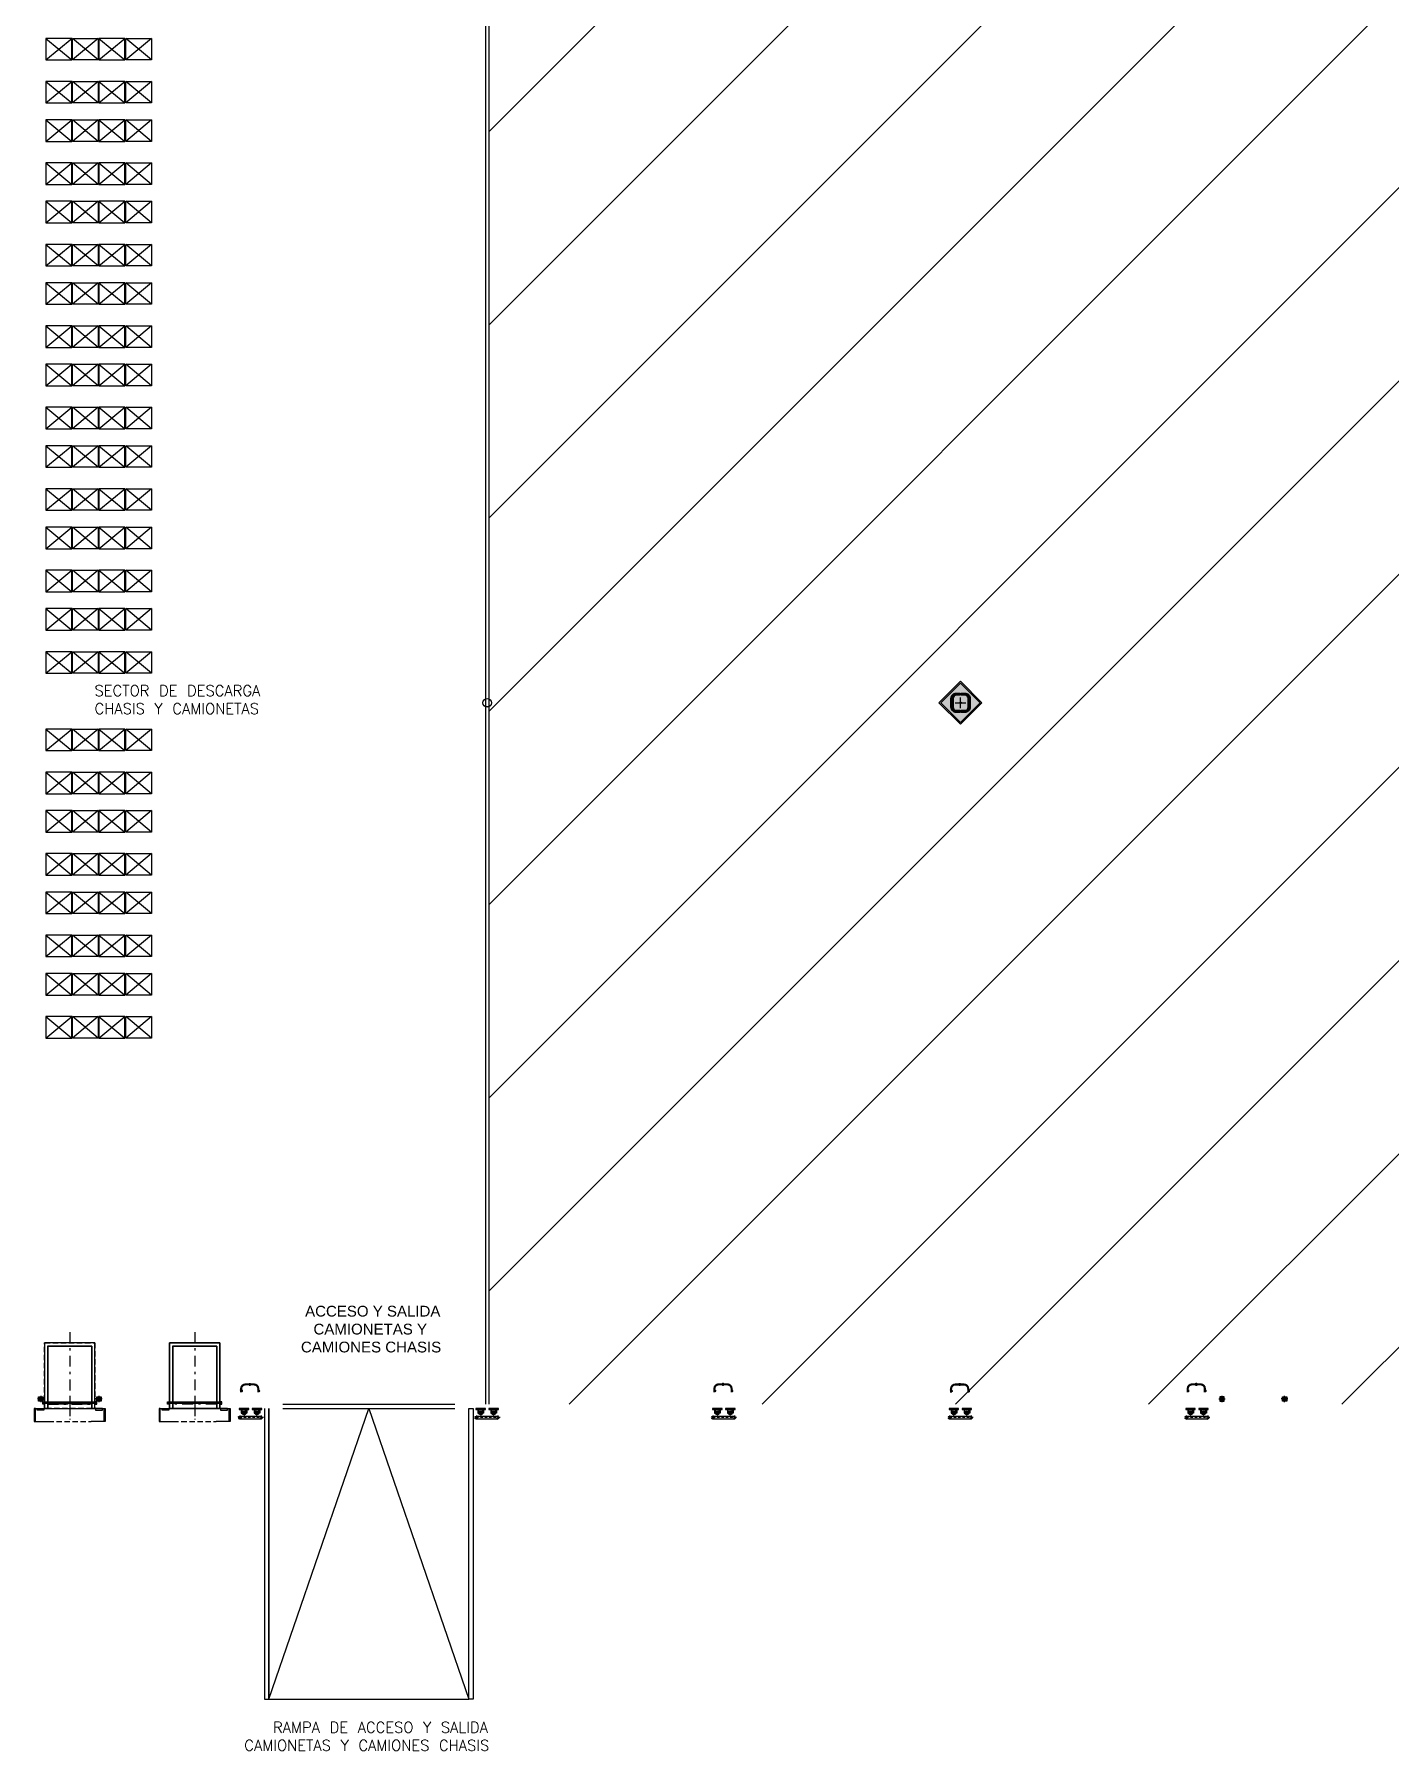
# Model space of a CAD drawing. Header units: millimetres. Extents: x 64 to 660, y 33 to 427.
# Drawn here: x 502.5 to 565.5, y 266.1 to 345.9 of the extents above; entities that cross this region are included whole.
import ezdxf

# ---------------------------------------------------------------- set-up
doc = ezdxf.new("R2010")
doc.units = ezdxf.units.MM
for name, pattern in [('CENTER2', [1.125, 0.75, -0.125, 0.125, -0.125]), ('CONTIN', [0]), ('DASHDOT', [1, 0.5, -0.25, 0, -0.25]), ('HIDDEN', [0.375, 0.25, -0.125]), ('PL-EE01-PR-BaseN1-2-r7$0$DASHDOT', [1, 0.5, -0.25, 0, -0.25])]:
    doc.linetypes.add(name, pattern=pattern)
for name, color, linetype in [('-GNBA-IS-PLUV', 40, 'Continuous'), ('A-CARP', 7, 'Continuous'), ('A-CARP-DEFENSAS', 37, 'Continuous'), ('A-EJES', 1, 'CENTER2'), ('A-ESTR-MET', 7, 'Continuous'), ('A-PISO-HT', 251, 'Continuous'), ('A-VARIOS', 7, 'CONTIN'), ('Equipamientos OCASA', 10, 'Continuous')]:
    doc.layers.add(name, color=color, linetype=linetype)
doc.layers.add('_Líneas medias_', color=250, linetype='Continuous', lineweight=30)
doc.layers.add('H-1', color=7, linetype='Continuous', lineweight=18, true_color=0xffffff)
doc.layers.get('-GNBA-IS-PLUV').off()
doc.styles.get("Standard").update_dxf_attribs({"font": 'txt.shx'})

# ---------------------------------------------------------------- blocks, each defined once
blk = doc.blocks.new('DOCK-T1-204x290-01-PL')
at = {"color": 253, "linetype": 'DASHDOT'}
for p, q in [((0, -1.02), (0, 1.02)), ((-3.35, 0), (0.5, 0))]:
    blk.add_line(p, q, dxfattribs=at)
at = {"color": 37, "linetype": 'ByBlock'}
blk.add_line((0.2, -1.02), (0.2, 1.02), dxfattribs=at)
at = {"color": 0, "linetype": 'ByBlock'}
blk.add_lwpolyline([(0.2, 1.17), (-2.85, 1.17), (-2.85, -1.17), (0.2, -1.17), (0.2, -1.02), (-2.7, -1.02), (-2.7, 1.02), (0.2, 1.02)], close=True, dxfattribs=at)
blk = doc.blocks.new('DEFENSA-03-PUNTUAL-PL')
blk.add_hatch(color=253).paths.add_polyline_path([(0.1, 0.1), (0.1, -0.1), (-0.1, -0.1), (-0.1, 0.1)])
at = {"true_color": 0xf3e03b}
h = blk.add_hatch(color=53, dxfattribs=at)
h.dxf.hatch_style = 1
edge = h.paths.add_edge_path()
edge.add_arc((0, 0), 0.05, 0, 360)
at = {"linetype": 'HIDDEN', "ltscale": 0.2}
for p, q in [((-0.15, 0), (0.15, 0)), ((0, -0.15), (0, 0.15))]:
    blk.add_line(p, q, dxfattribs=at)
blk.add_lwpolyline([(0.1, 0.1), (0.1, -0.1), (-0.1, -0.1), (-0.1, 0.1)], close=True)
for centre, radius in [((-0.075, 0.075), 0.0104), ((0, 0), 0.05), ((0.075, 0.075), 0.0104), ((-0.075, -0.075), 0.0104), ((0.075, -0.075), 0.0104)]:
    blk.add_circle(centre, radius)
blk = doc.blocks.new('P-260-CON-ABRIGO-02-PL')
for p, q in [((0, 1.6), (0, -1.6)), ((0.6, 1.6), (0.6, 1)), ((-0.296828, -1.2), (-0.296828, 1.20002)), ((-0.251828, 1.20002), (-0.251828, -1.2)), ((0.6, -1.6), (0.6, -1))]:
    blk.add_line(p, q)
at = {"linetype": 'HIDDEN'}
blk.add_line((0.6, 1), (0.6, -1), dxfattribs=at)
at = {"linetype": 'DASHDOT', "ltscale": 0.5}
blk.add_line((-0.5, 0), (0.5, 0), dxfattribs=at)
for points in [[(0, 1.65), (0.6, 1.65), (0.6, 1.6), (0, 1.6)], [(-0.2, 1.26), (-0.31, 1.26), (-0.31, 1.2), (-0.296828, 1.2), (-0.296828, 1.222302), (-0.251828, 1.222302), (-0.251828, 1.2), (-0.2, 1.2)], [(0, 1.52), (0, 1.2), (0.08, 1.2), (0.08, 1.52)], [(-0.2, -1.26), (-0.31, -1.26), (-0.31, -1.2), (-0.296828, -1.2), (-0.296828, -1.222302), (-0.251828, -1.222302), (-0.251828, -1.2), (-0.2, -1.2)], [(0, -1.52), (0, -1.2), (0.08, -1.2), (0.08, -1.52)], [(0, -1.65), (0.6, -1.65), (0.6, -1.6), (0, -1.6)]]:
    blk.add_lwpolyline(points, close=True)
for points in [[(-0.296828, -1.03), (-2.9, -1.03), (-2.9, 1.03), (-0.296828, 1.03)], [(-0.296828, -1.02), (-2.89, -1.02), (-2.89, 1.02), (-0.296828, 1.02)], [(-0.251828, 1.03), (0, 1.03), (0, -1.03), (-0.251828, -1.03)], [(-0.251828, 1.02), (-0.01, 1.02), (-0.01, -1.02), (-0.251828, -1.02)]]:
    blk.add_lwpolyline(points)
blk = doc.blocks.new('*U95')
at = {"true_color": 0xf3e03b}
h = blk.add_hatch(color=53, dxfattribs=at)
h.dxf.hatch_style = 1
edge = h.paths.add_edge_path()
edge.add_line((1, 0.05), (0, 0.05))
edge.add_arc((0, 0), 0.05, 90, 270)
edge.add_line((0, -0.05), (1, -0.05))
edge.add_arc((1, 0), 0.05, 270, 450)
at = {"color": 253, "linetype": 'DASHDOT', "ltscale": 0.2}
for p, q in [((1.1, 0), (-0.1, 0)), ((0, 0.1), (0, -0.1)), ((1, 0.1), (1, -0.1))]:
    blk.add_line(p, q, dxfattribs=at)
blk.add_lwpolyline([(1, 0.05), (0, 0.05, 1), (0, -0.05), (1, -0.05, 1), (1, 0.05)], format="xyb")
at = {"color": 251, "linetype": 'HIDDEN', "ltscale": 0.1}
for centre in [(0, 0), (1, 0)]:
    blk.add_circle(centre, 0.05, dxfattribs=at)
blk = doc.blocks.new('*U45')
at = {"true_color": 0xf3e03b}
h = blk.add_hatch(color=53, dxfattribs=at)
h.dxf.hatch_style = 1
edge = h.paths.add_edge_path()
edge.add_line((0.35, 0.025), (0.35, 0.2))
edge.add_arc((0.2, 0.2), 0.15, 360, 450)
edge.add_line((0.2, 0.35), (-0.2, 0.35))
edge.add_arc((-0.2, 0.2), 0.15, 90, 180)
edge.add_line((-0.35, 0.2), (-0.35, 0.025))
edge.add_line((-0.35, 0.025), (-0.45, 0.025))
edge.add_line((-0.45, 0.025), (-0.45, 0.2))
edge.add_arc((-0.2, 0.2), 0.25, 90, 180, ccw=False)
edge.add_line((-0.2, 0.45), (0.2, 0.45))
edge.add_arc((0.2, 0.2), 0.25, 0, 90, ccw=False)
edge.add_line((0.45, 0.2), (0.45, 0.025))
edge.add_line((0.45, 0.025), (0.35, 0.025))
at = {"color": 253, "linetype": 'DASHDOT', "ltscale": 0.2}
for p, q in [((-0.05, 0), (0.05, 0)), ((0, -0.05), (0, 0.05))]:
    blk.add_line(p, q, dxfattribs=at)
blk.add_lwpolyline([(0.35, 0.025), (0.35, 0.2, 0.414214), (0.2, 0.35), (-0.2, 0.35, 0.414214), (-0.35, 0.2), (-0.35, 0.025), (-0.45, 0.025), (-0.45, 0.2, -0.414214), (-0.2, 0.45), (0.2, 0.45, -0.414214), (0.45, 0.2), (0.45, 0.025)], format="xyb", close=True)
blk.add_lwpolyline([(0.4, 0), (0.4, 0.2, 0.414214), (0.2, 0.4), (-0.2, 0.4, 0.414214), (-0.4, 0.2), (-0.4, 0)], format="xyb", dxfattribs=at)
at = {"color": 251, "linetype": 'HIDDEN', "ltscale": 0.1}
for centre in [(-0.4, 0.1), (0, 0.4), (0.4, 0.1)]:
    blk.add_circle(centre, 0.05, dxfattribs=at)
blk = doc.blocks.new('*U13')
at = {"true_color": 0xf3e03b}
h = blk.add_hatch(color=53, dxfattribs=at)
h.dxf.hatch_style = 1
edge = h.paths.add_edge_path()
edge.add_line((-0.35, -0.025), (-0.35, -0.2))
edge.add_arc((-0.2, -0.2), 0.15, 180, 270)
edge.add_line((-0.2, -0.35), (0.2, -0.35))
edge.add_arc((0.2, -0.2), 0.15, 270, 360)
edge.add_line((0.35, -0.2), (0.35, -0.025))
edge.add_line((0.35, -0.025), (0.45, -0.025))
edge.add_line((0.45, -0.025), (0.45, -0.2))
edge.add_arc((0.2, -0.2), 0.25, -90, 0, ccw=False)
edge.add_line((0.2, -0.45), (-0.2, -0.45))
edge.add_arc((-0.2, -0.2), 0.25, 180, 270, ccw=False)
edge.add_line((-0.45, -0.2), (-0.45, -0.025))
edge.add_line((-0.45, -0.025), (-0.35, -0.025))
at = {"color": 253, "linetype": 'DASHDOT', "ltscale": 0.2}
for p, q in [((0.05, 0), (-0.05, 0)), ((0, 0.05), (0, -0.05))]:
    blk.add_line(p, q, dxfattribs=at)
blk.add_lwpolyline([(-0.4, 0), (-0.4, -0.2, 0.414214), (-0.2, -0.4), (0.2, -0.4, 0.414214), (0.4, -0.2), (0.4, 0)], format="xyb", dxfattribs=at)
blk.add_lwpolyline([(-0.35, -0.025), (-0.35, -0.2, 0.414214), (-0.2, -0.35), (0.2, -0.35, 0.414214), (0.35, -0.2), (0.35, -0.025), (0.45, -0.025), (0.45, -0.2, -0.414214), (0.2, -0.45), (-0.2, -0.45, -0.414214), (-0.45, -0.2), (-0.45, -0.025)], format="xyb", close=True)
at = {"color": 251, "linetype": 'HIDDEN', "ltscale": 0.1}
for centre in [(-0.4, -0.1), (0, -0.4), (0.4, -0.1)]:
    blk.add_circle(centre, 0.05, dxfattribs=at)
blk = doc.blocks.new('Sección caño Ostrillón ø152')
at = {"layer": 'A-PISO-HT', "linetype": 'ByBlock', "true_color": 0xffffff}
h = blk.add_hatch(color=7, dxfattribs=at)
h.dxf.hatch_style = 1
h.paths.add_polyline_path([(0, 76, 0.414214), (-76, 0), (0, 0)])
h.paths.add_polyline_path([(0, 76), (0, 0), (76, 0, 0.414214)])
h.paths.add_polyline_path([(76, 0), (0, 0), (0, -76, 0.414214)])
h.paths.add_polyline_path([(0, 0), (-76, 0, 0.414214), (0, -76)])
blk = doc.blocks.new('Grampa omega')
at = {"true_color": 0x000000}
h = blk.add_hatch(color=18, dxfattribs=at)
h.dxf.hatch_style = 1
h.paths.add_polyline_path([(-105, 2), (-100, 2), (-100, 0), (-105, 0)])
h.paths.add_polyline_path([(-100, 2), (-95, 2), (-95, 0), (-100, 0)])
h = blk.add_hatch(color=18, dxfattribs=at)
h.dxf.hatch_style = 1
h.paths.add_polyline_path([(105, 2), (100, 2), (100, 0), (105, 0)])
h.paths.add_polyline_path([(100, 2), (95, 2), (95, 0), (100, 0)])
h = blk.add_hatch(color=18, dxfattribs=at)
h.dxf.hatch_style = 1
h.paths.add_polyline_path([(95, 2), (100, 2), (100, 0), (95, 0)])
h.paths.add_polyline_path([(100, 2), (105, 2), (105, 0), (100, 0)])
at = {"color": 18, "true_color": 0x000000}
for p, q in [((-105, 2), (-105, 0)), ((-95, 2), (-95, 0)), ((95, 2), (95, 0)), ((95, 2), (95, 0)), ((105, 2), (105, 0)), ((105, 2), (105, 0))]:
    blk.add_line(p, q, dxfattribs=at)
blk.add_lwpolyline([(111, 2), (86, 2, -0.397276), (83, 5, 0.943456), (-83, 5, -0.397276), (-86, 2), (-111, 2), (-111, 0), (-86, 0, 0.397276), (-81, 5, -0.943456), (81, 5, 0.397276), (86, 0), (111, 0)], format="xyb", close=True, dxfattribs=at)
at = {"layer": 'A-EJES', "color": 18, "true_color": 0x000000}
for p, q in [((-100, 8), (-100, -5)), ((100, 8), (100, -5)), ((100, 8), (100, -5))]:
    blk.add_line(p, q, dxfattribs=at)
blk = doc.blocks.new('A$C9df5349c')
at = {"layer": 'A-VARIOS', "true_color": 0x000000}
h = blk.add_hatch(color=18, dxfattribs=at)
h.dxf.hatch_style = 1
h.paths.add_polyline_path([(-0.4, 0), (-0.404, 0), (-0.404, -0.003), (-0.4, -0.003)])
h.paths.add_polyline_path([(-0.396, 0), (-0.4, 0), (-0.4, -0.003), (-0.396, -0.003)])
h = blk.add_hatch(color=18, dxfattribs=at)
h.dxf.hatch_style = 1
h.paths.add_polyline_path([(-0.15, 0), (-0.154, 0), (-0.154, -0.003), (-0.15, -0.003)])
h.paths.add_polyline_path([(-0.146, 0), (-0.15, 0), (-0.15, -0.003), (-0.146, -0.003)])
h = blk.add_hatch(color=18, dxfattribs=at)
h.dxf.hatch_style = 1
h.paths.add_polyline_path([(0.109, 0), (0.105, 0), (0.105, -0.003), (0.109, -0.003)])
h.paths.add_polyline_path([(0.113, 0), (0.109, 0), (0.109, -0.003), (0.113, -0.003)])
h = blk.add_hatch(color=18, dxfattribs=at)
h.dxf.hatch_style = 1
h.paths.add_polyline_path([(0.359, 0), (0.355, 0), (0.355, -0.003), (0.359, -0.003)])
h.paths.add_polyline_path([(0.363, 0), (0.359, 0), (0.359, -0.003), (0.363, -0.003)])
at = {"layer": 'A-ESTR-MET', "color": 18, "true_color": 0x000000}
for p, q in [((-0.521, -0.003), (-0.083, -0.003)), ((-0.393, -0.215), (-0.393, -0.044)), ((-0.207, -0.215), (-0.207, -0.044)), ((0.083, -0.003), (0.521, -0.003)), ((0.207, -0.215), (0.207, -0.044)), ((0.393, -0.215), (0.393, -0.044))]:
    blk.add_line(p, q, dxfattribs=at)
for points in [[(-0.521, -0.044), (-0.083, -0.044), (-0.083, 0), (-0.521, 0)], [(0.083, -0.044), (0.521, -0.044), (0.521, 0), (0.083, 0)]]:
    blk.add_lwpolyline(points, close=True, dxfattribs=at)
for points in [[(-0.434, -0.044), (-0.434, -0.215), (-0.39, -0.215), (-0.39, -0.044)], [(-0.166, -0.044), (-0.166, -0.215), (-0.21, -0.215), (-0.21, -0.044)], [(0.166, -0.044), (0.166, -0.215), (0.21, -0.215), (0.21, -0.044)], [(0.434, -0.044), (0.434, -0.215), (0.39, -0.215), (0.39, -0.044)]]:
    blk.add_lwpolyline(points, dxfattribs=at)
at = {"layer": 'A-VARIOS', "color": 18, "true_color": 0x000000}
for p, q in [((-0.404, -0.003), (-0.404, 0)), ((-0.4, -0.013), (-0.4, 0.01)), ((-0.396, -0.003), (-0.396, 0)), ((-0.154, -0.003), (-0.154, 0)), ((-0.15, -0.013), (-0.15, 0.01)), ((-0.146, -0.003), (-0.146, 0)), ((0.105, -0.003), (0.105, 0)), ((0.109, -0.013), (0.109, 0.01)), ((0.113, -0.003), (0.113, 0)), ((0.355, -0.003), (0.355, 0)), ((0.359, -0.013), (0.359, 0.01)), ((0.363, -0.003), (0.363, 0)), ((-0.406, -0.189), (-0.394, -0.189)), ((-0.405, -0.204), (-0.395, -0.204)), ((-0.395, -0.204), (-0.405, -0.204)), ((-0.405, -0.211), (-0.395, -0.211)), ((-0.395, -0.211), (-0.405, -0.211)), ((-0.404, -0.19), (-0.404, -0.194)), ((-0.404, -0.194), (-0.404, -0.198)), ((-0.404, -0.205), (-0.404, -0.21)), ((-0.404, -0.205), (-0.404, -0.21)), ((-0.404, -0.219), (-0.396, -0.219)), ((-0.403, -0.194), (-0.403, -0.22)), ((-0.4, -0.188), (-0.4, -0.224)), ((-0.4, -0.191), (-0.4, -0.227)), ((-0.397, -0.194), (-0.397, -0.22)), ((-0.396, -0.19), (-0.396, -0.194)), ((-0.396, -0.194), (-0.396, -0.198)), ((-0.396, -0.205), (-0.396, -0.21)), ((-0.396, -0.205), (-0.396, -0.21)), ((-0.206, -0.189), (-0.194, -0.189)), ((-0.205, -0.194), (-0.205, -0.198)), ((-0.205, -0.204), (-0.195, -0.204)), ((-0.205, -0.211), (-0.195, -0.211)), ((-0.204, -0.19), (-0.204, -0.194)), ((-0.204, -0.205), (-0.204, -0.21)), ((-0.204, -0.219), (-0.196, -0.219)), ((-0.203, -0.194), (-0.203, -0.22)), ((-0.2, -0.188), (-0.2, -0.224)), ((-0.2, -0.189), (-0.2, -0.203)), ((-0.197, -0.194), (-0.197, -0.22)), ((-0.196, -0.19), (-0.196, -0.194)), ((-0.196, -0.205), (-0.196, -0.21)), ((0.194, -0.189), (0.206, -0.189)), ((0.195, -0.204), (0.205, -0.204)), ((0.205, -0.204), (0.195, -0.204)), ((0.195, -0.211), (0.205, -0.211)), ((0.205, -0.211), (0.195, -0.211)), ((0.196, -0.19), (0.196, -0.194)), ((0.196, -0.194), (0.196, -0.198)), ((0.196, -0.205), (0.196, -0.21)), ((0.196, -0.205), (0.196, -0.21)), ((0.196, -0.219), (0.204, -0.219)), ((0.197, -0.194), (0.197, -0.22)), ((0.2, -0.188), (0.2, -0.224)), ((0.2, -0.191), (0.2, -0.227)), ((0.203, -0.194), (0.203, -0.22)), ((0.204, -0.19), (0.204, -0.194)), ((0.204, -0.194), (0.204, -0.198)), ((0.204, -0.205), (0.204, -0.21)), ((0.204, -0.205), (0.204, -0.21)), ((0.394, -0.189), (0.406, -0.189)), ((0.395, -0.204), (0.405, -0.204)), ((0.395, -0.211), (0.405, -0.211)), ((0.396, -0.19), (0.396, -0.194)), ((0.396, -0.205), (0.396, -0.21)), ((0.396, -0.219), (0.404, -0.219)), ((0.397, -0.194), (0.397, -0.22)), ((0.4, -0.188), (0.4, -0.224)), ((0.4, -0.189), (0.4, -0.203)), ((0.403, -0.194), (0.403, -0.22)), ((0.404, -0.19), (0.404, -0.194)), ((0.404, -0.205), (0.404, -0.21))]:
    blk.add_line(p, q, dxfattribs=at)
for points in [[(-0.392, -0.19), (-0.392, -0.194), (-0.408, -0.194), (-0.408, -0.19, -0.535897), (-0.404, -0.19, -0.269335), (-0.396, -0.19, -0.535897)], [(-0.393, -0.21, -0.535897), (-0.396, -0.21, -0.269335), (-0.404, -0.21, -0.535897), (-0.407, -0.21), (-0.407, -0.205, -0.535897), (-0.404, -0.205, -0.269335), (-0.396, -0.205, -0.535897), (-0.393, -0.205)], [(-0.407, -0.21, 0.535897), (-0.404, -0.21, 0.269335), (-0.396, -0.21, 0.535897), (-0.393, -0.21), (-0.393, -0.205, 0.535897), (-0.396, -0.205, 0.269335), (-0.404, -0.205, 0.535897), (-0.407, -0.205)], [(-0.192, -0.19), (-0.192, -0.194), (-0.208, -0.194), (-0.208, -0.19, -0.535897), (-0.204, -0.19, -0.269335), (-0.196, -0.19, -0.535897)], [(-0.193, -0.21, -0.535897), (-0.196, -0.21, -0.269335), (-0.204, -0.21, -0.535897), (-0.207, -0.21), (-0.207, -0.205, -0.535897), (-0.204, -0.205, -0.269335), (-0.196, -0.205, -0.535897), (-0.193, -0.205)], [(0.208, -0.19), (0.208, -0.194), (0.192, -0.194), (0.192, -0.19, -0.535897), (0.196, -0.19, -0.269335), (0.204, -0.19, -0.535897)], [(0.207, -0.21, -0.535897), (0.204, -0.21, -0.269335), (0.196, -0.21, -0.535897), (0.193, -0.21), (0.193, -0.205, -0.535897), (0.196, -0.205, -0.269335), (0.204, -0.205, -0.535897), (0.207, -0.205)], [(0.193, -0.21, 0.535897), (0.196, -0.21, 0.269335), (0.204, -0.21, 0.535897), (0.207, -0.21), (0.207, -0.205, 0.535897), (0.204, -0.205, 0.269335), (0.196, -0.205, 0.535897), (0.193, -0.205)], [(0.408, -0.19), (0.408, -0.194), (0.392, -0.194), (0.392, -0.19, -0.535897), (0.396, -0.19, -0.269335), (0.404, -0.19, -0.535897)], [(0.407, -0.21, -0.535897), (0.404, -0.21, -0.269335), (0.396, -0.21, -0.535897), (0.393, -0.21), (0.393, -0.205, -0.535897), (0.396, -0.205, -0.269335), (0.404, -0.205, -0.535897), (0.407, -0.205)]]:
    blk.add_lwpolyline(points, format="xyb", close=True, dxfattribs=at)
for points in [[(-0.393, -0.204), (-0.407, -0.204), (-0.407, -0.203), (-0.393, -0.203)], [(-0.407, -0.204), (-0.393, -0.204), (-0.393, -0.203), (-0.407, -0.203)], [(-0.193, -0.204), (-0.207, -0.204), (-0.207, -0.203), (-0.193, -0.203)], [(0.207, -0.204), (0.193, -0.204), (0.193, -0.203), (0.207, -0.203)], [(0.193, -0.204), (0.207, -0.204), (0.207, -0.203), (0.193, -0.203)], [(0.407, -0.204), (0.393, -0.204), (0.393, -0.203), (0.407, -0.203)]]:
    blk.add_lwpolyline(points, close=True, dxfattribs=at)
for points in [[(-0.404, -0.194), (-0.404, -0.219), (-0.403, -0.22), (-0.397, -0.22), (-0.396, -0.219), (-0.396, -0.194)], [(-0.204, -0.194), (-0.204, -0.219), (-0.203, -0.22), (-0.197, -0.22), (-0.196, -0.219), (-0.196, -0.194)], [(0.196, -0.194), (0.196, -0.219), (0.197, -0.22), (0.203, -0.22), (0.204, -0.219), (0.204, -0.194)], [(0.396, -0.194), (0.396, -0.219), (0.397, -0.22), (0.403, -0.22), (0.404, -0.219), (0.404, -0.194)]]:
    blk.add_lwpolyline(points, dxfattribs=at)
at = {"layer": '-GNBA-IS-PLUV', "color": 1, "xscale": 0.001, "yscale": 0.001, "zscale": 0.001, "rotation": 90}
for p in [(-0.3, -0.2), (0.3, -0.2)]:
    blk.add_blockref('Sección caño Ostrillón ø152', p, dxfattribs=at)
at = {"layer": 'A-ESTR-MET', "xscale": 0.001, "yscale": 0.001, "zscale": 0.001}
for p in [(-0.3, -0.2), (0.3, -0.2)]:
    blk.add_blockref('Grampa omega', p, dxfattribs=at)
at = {"layer": 'A-ESTR-MET', "xscale": -0.001, "yscale": 0.001, "zscale": 0.001, "rotation": 180}
for p in [(-0.3, -0.2), (0.3, -0.2)]:
    blk.add_blockref('Grampa omega', p, dxfattribs=at)

msp = doc.modelspace()

# ---------------------------------------------------------------- hatches: boundary and pattern name
h = msp.add_hatch(color=250)
h.dxf.hatch_style = 1
h.paths.add_polyline_path([(544.513, 314.804), (545.513, 313.804), (546.513, 314.804), (545.513, 315.804)])
h.paths.add_polyline_path([(544.598, 314.804), (545.513, 313.889), (546.428, 314.804), (545.513, 315.719)], flags=16)
h = msp.add_hatch(color=253)
h.dxf.hatch_style = 1
h.paths.add_polyline_path([(544.598, 314.804), (545.513, 313.889), (546.428, 314.804), (545.513, 315.719)])
h = msp.add_hatch(color=41)
h.dxf.hatch_style = 1
edge = h.paths.add_edge_path()
edge.add_line((545.46, 315.151), (545.285, 315.151))
edge.add_arc((545.285, 315.001), 0.15, 90, 180)
edge.add_line((545.135, 315.001), (545.135, 314.601))
edge.add_arc((545.285, 314.601), 0.15, 180, 270)
edge.add_line((545.285, 314.451), (545.46, 314.451))
edge.add_line((545.46, 314.451), (545.46, 314.351))
edge.add_line((545.46, 314.351), (545.285, 314.351))
edge.add_arc((545.285, 314.601), 0.25, 180, 270, ccw=False)
edge.add_line((545.035, 314.601), (545.035, 315.001))
edge.add_arc((545.285, 315.001), 0.25, 90, 180, ccw=False)
edge.add_line((545.285, 315.251), (545.46, 315.251))
edge.add_line((545.46, 315.251), (545.46, 315.151))
h = msp.add_hatch(color=41)
h.dxf.hatch_style = 1
edge = h.paths.add_edge_path()
edge.add_line((545.51, 314.451), (545.685, 314.451))
edge.add_arc((545.685, 314.601), 0.15, 270, 360)
edge.add_line((545.835, 314.601), (545.835, 315.001))
edge.add_arc((545.685, 315.001), 0.15, 0, 90)
edge.add_line((545.685, 315.151), (545.51, 315.151))
edge.add_line((545.51, 315.151), (545.51, 315.251))
edge.add_line((545.51, 315.251), (545.685, 315.251))
edge.add_arc((545.685, 315.001), 0.25, 0, 90, ccw=False)
edge.add_line((545.935, 315.001), (545.935, 314.601))
edge.add_arc((545.685, 314.601), 0.25, 270, 360, ccw=False)
edge.add_line((545.685, 314.351), (545.51, 314.351))
edge.add_line((545.51, 314.351), (545.51, 314.451))
h = msp.add_hatch(color=41)
h.dxf.hatch_style = 1
edge = h.paths.add_edge_path()
edge.add_line((512.826, 282.751), (512.826, 282.926))
edge.add_arc((512.676, 282.926), 0.15, 0, 90)
edge.add_line((512.676, 283.076), (512.276, 283.076))
edge.add_arc((512.276, 282.926), 0.15, 90, 180)
edge.add_line((512.126, 282.926), (512.126, 282.751))
edge.add_line((512.126, 282.751), (512.026, 282.751))
edge.add_line((512.026, 282.751), (512.026, 282.926))
edge.add_arc((512.276, 282.926), 0.25, 90, 180, ccw=False)
edge.add_line((512.276, 283.176), (512.676, 283.176))
edge.add_arc((512.676, 282.926), 0.25, 0, 90, ccw=False)
edge.add_line((512.926, 282.926), (512.926, 282.751))
edge.add_line((512.926, 282.751), (512.826, 282.751))
h = msp.add_hatch(color=41)
h.dxf.hatch_style = 1
edge = h.paths.add_edge_path()
edge.add_line((534.826, 282.755), (534.826, 282.93))
edge.add_arc((534.676, 282.93), 0.15, 0, 90)
edge.add_line((534.676, 283.08), (534.276, 283.08))
edge.add_arc((534.276, 282.93), 0.15, 90, 180)
edge.add_line((534.126, 282.93), (534.126, 282.755))
edge.add_line((534.126, 282.755), (534.026, 282.755))
edge.add_line((534.026, 282.755), (534.026, 282.93))
edge.add_arc((534.276, 282.93), 0.25, 90, 180, ccw=False)
edge.add_line((534.276, 283.18), (534.676, 283.18))
edge.add_arc((534.676, 282.93), 0.25, 0, 90, ccw=False)
edge.add_line((534.926, 282.93), (534.926, 282.755))
edge.add_line((534.926, 282.755), (534.826, 282.755))
h = msp.add_hatch(color=41)
h.dxf.hatch_style = 1
edge = h.paths.add_edge_path()
edge.add_line((545.826, 282.748), (545.826, 282.923))
edge.add_arc((545.676, 282.923), 0.15, 0, 90)
edge.add_line((545.676, 283.073), (545.276, 283.073))
edge.add_arc((545.276, 282.923), 0.15, 90, 180)
edge.add_line((545.126, 282.923), (545.126, 282.748))
edge.add_line((545.126, 282.748), (545.026, 282.748))
edge.add_line((545.026, 282.748), (545.026, 282.923))
edge.add_arc((545.276, 282.923), 0.25, 90, 180, ccw=False)
edge.add_line((545.276, 283.173), (545.676, 283.173))
edge.add_arc((545.676, 282.923), 0.25, 0, 90, ccw=False)
edge.add_line((545.926, 282.923), (545.926, 282.748))
edge.add_line((545.926, 282.748), (545.826, 282.748))
h = msp.add_hatch(color=41)
h.dxf.hatch_style = 1
edge = h.paths.add_edge_path()
edge.add_line((556.826, 282.754), (556.826, 282.929))
edge.add_arc((556.676, 282.929), 0.15, 0, 90)
edge.add_line((556.676, 283.079), (556.276, 283.079))
edge.add_arc((556.276, 282.929), 0.15, 90, 180)
edge.add_line((556.126, 282.929), (556.126, 282.754))
edge.add_line((556.126, 282.754), (556.026, 282.754))
edge.add_line((556.026, 282.754), (556.026, 282.929))
edge.add_arc((556.276, 282.929), 0.25, 90, 180, ccw=False)
edge.add_line((556.276, 283.179), (556.676, 283.179))
edge.add_arc((556.676, 282.929), 0.25, 0, 90, ccw=False)
edge.add_line((556.926, 282.929), (556.926, 282.754))
edge.add_line((556.926, 282.754), (556.826, 282.754))
h = msp.add_hatch(color=41)
h.dxf.hatch_style = 1
edge = h.paths.add_edge_path()
edge.add_line((512.973, 281.633), (511.973, 281.633))
edge.add_arc((511.973, 281.583), 0.05, 90, 270)
edge.add_line((511.973, 281.533), (512.973, 281.533))
edge.add_arc((512.973, 281.583), 0.05, 270, 450)
h = msp.add_hatch(color=41)
h.dxf.hatch_style = 1
edge = h.paths.add_edge_path()
edge.add_line((523.973, 281.633), (522.973, 281.633))
edge.add_arc((522.973, 281.583), 0.05, 90, 270)
edge.add_line((522.973, 281.533), (523.973, 281.533))
edge.add_arc((523.973, 281.583), 0.05, 270, 450)
h = msp.add_hatch(color=41)
h.dxf.hatch_style = 1
edge = h.paths.add_edge_path()
edge.add_line((534.973, 281.631), (533.973, 281.631))
edge.add_arc((533.973, 281.581), 0.05, 90, 270)
edge.add_line((533.973, 281.531), (534.973, 281.531))
edge.add_arc((534.973, 281.581), 0.05, 270, 450)
h = msp.add_hatch(color=41)
h.dxf.hatch_style = 1
edge = h.paths.add_edge_path()
edge.add_line((545.973, 281.633), (544.973, 281.633))
edge.add_arc((544.973, 281.583), 0.05, 90, 270)
edge.add_line((544.973, 281.533), (545.973, 281.533))
edge.add_arc((545.973, 281.583), 0.05, 270, 450)
h = msp.add_hatch(color=41)
h.dxf.hatch_style = 1
edge = h.paths.add_edge_path()
edge.add_line((556.973, 281.633), (555.973, 281.633))
edge.add_arc((555.973, 281.583), 0.05, 90, 270)
edge.add_line((555.973, 281.533), (556.973, 281.533))
edge.add_arc((556.973, 281.583), 0.05, 270, 450)
at = {"layer": 'H-1'}
h = msp.add_hatch(dxfattribs=at)
h.set_pattern_fill('ANSI31', color=253, scale=2)
h.set_pattern_definition([(45, (-4639.8004, -1418.538), (-4.490128, 4.490128), [])])
h.paths.add_polyline_path([(567.913, 411.801), (523.59, 411.801), (523.59, 348.355), (567.913, 348.355)])
h.paths.add_polyline_path([(567.913, 348.355), (523.59, 348.355), (523.59, 282.201), (567.913, 282.201)])

# ---------------------------------------------------------------- linework, layer by layer
at = {"color": 253}
for p, q in [((545.513, 314.554), (545.513, 315.054)), ((545.263, 314.804), (545.763, 314.804))]:
    msp.add_line(p, q, dxfattribs=at)
at = {"color": 253, "linetype": 'PL-EE01-PR-BaseN1-2-r7$0$DASHDOT'}
for p, q in [((504.113, 285.551), (504.113, 281.701)), ((503.093, 282.201), (505.133, 282.201))]:
    msp.add_line(p, q, dxfattribs=at)
at = {"color": 37, "linetype": 'ByBlock'}
msp.add_line((503.093, 282.001), (505.133, 282.001), dxfattribs=at)
at = {"color": 0, "const_width": 0.01}
msp.add_lwpolyline([(544.506, 314.804), (545.513, 313.797), (546.52, 314.804), (545.513, 315.811)], close=True, dxfattribs=at)
for points in [[(544.513, 314.804), (545.513, 313.804), (546.513, 314.804), (545.513, 315.804)], [(544.598, 314.804), (545.513, 313.889), (546.428, 314.804), (545.513, 315.719)]]:
    msp.add_lwpolyline(points, close=True)
at = {"color": 0, "linetype": 'ByBlock'}
msp.add_lwpolyline([(505.283, 282.001), (505.283, 285.051), (502.943, 285.051), (502.943, 282.001), (503.093, 282.001), (503.093, 284.901), (505.133, 284.901), (505.133, 282.001)], close=True, dxfattribs=at)
at = {"color": 251, "linetype": 'HIDDEN', "ltscale": 0.1}
for centre in [(545.385, 315.201), (545.585, 315.201), (545.085, 314.801), (545.385, 314.401), (545.585, 314.401), (545.885, 314.801), (512.476, 283.126), (534.476, 283.13), (545.476, 283.123), (556.476, 283.129), (512.076, 282.826), (512.876, 282.826), (534.076, 282.83), (534.876, 282.83), (545.076, 282.823), (545.876, 282.823), (556.076, 282.829), (556.876, 282.829), (511.973, 281.583), (512.973, 281.583), (522.973, 281.583), (523.973, 281.583), (533.973, 281.581), (534.973, 281.581), (544.973, 281.583), (545.973, 281.583), (555.973, 281.583), (556.973, 281.583)]:
    msp.add_circle(centre, 0.05, dxfattribs=at)
at = {"layer": 'A-CARP', "color": 252}
for radius in [0.203, 0.196]:
    msp.add_circle((523.513, 314.801), radius, dxfattribs=at)
at = {"layer": 'Equipamientos OCASA', "color": 252}
for p, q in [((523.44, 411.801), (523.439, 282.201)), ((523.59, 411.801), (523.589, 282.201)), ((508.321, 282.003), (511.521, 282.003)), ((511.121, 282.3), (508.721, 282.3)), ((508.721, 282.255), (511.121, 282.255)), ((513.163, 282.001), (513.163, 268.501)), ((513.363, 282.001), (513.363, 268.501)), ((513.363, 268.501), (513.363, 282.001)), ((513.363, 268.501), (518.013, 282.001)), ((514.013, 282.201), (522.013, 282.201)), ((514.013, 282.002), (522.013, 282.002)), ((518.013, 282.001), (522.663, 268.5)), ((522.663, 268.5), (522.663, 282)), ((508.321, 281.403), (508.921, 281.403)), ((511.521, 281.403), (510.921, 281.403)), ((513.163, 268.501), (522.663, 268.501))]:
    msp.add_line(p, q, dxfattribs=at)
at = {"layer": 'Equipamientos OCASA', "color": 252, "linetype": 'Continuous', "lineweight": -3}
for p, q in [((503.002, 344.675), (504.204, 345.676)), ((503.002, 345.676), (504.204, 344.675)), ((505.437, 344.675), (504.234, 345.676)), ((505.437, 345.676), (504.234, 344.675)), ((505.467, 344.675), (506.67, 345.676)), ((505.467, 345.676), (506.67, 344.675)), ((507.913, 344.675), (506.711, 345.676)), ((507.913, 345.676), (506.711, 344.675)), ((503.002, 342.674), (504.204, 343.675)), ((503.002, 343.675), (504.204, 342.674)), ((505.437, 342.674), (504.234, 343.675)), ((505.437, 343.675), (504.234, 342.674)), ((505.467, 342.674), (506.67, 343.675)), ((505.467, 343.675), (506.67, 342.674)), ((507.913, 342.674), (506.711, 343.675)), ((507.913, 343.675), (506.711, 342.674)), ((503.002, 340.889), (504.204, 341.89)), ((503.002, 341.89), (504.204, 340.889)), ((505.437, 340.889), (504.234, 341.89)), ((505.437, 341.89), (504.234, 340.889)), ((505.467, 340.889), (506.67, 341.89)), ((505.467, 341.89), (506.67, 340.889)), ((507.913, 340.889), (506.711, 341.89)), ((507.913, 341.89), (506.711, 340.889)), ((503.002, 338.888), (504.204, 339.889)), ((503.002, 339.889), (504.204, 338.888)), ((505.437, 338.888), (504.234, 339.889)), ((505.437, 339.889), (504.234, 338.888)), ((505.467, 338.888), (506.67, 339.889)), ((505.467, 339.889), (506.67, 338.888)), ((507.913, 338.888), (506.711, 339.889)), ((507.913, 339.889), (506.711, 338.888)), ((503.002, 337.104), (504.204, 338.104)), ((503.002, 338.104), (504.204, 337.104)), ((505.437, 337.104), (504.234, 338.104)), ((505.437, 338.104), (504.234, 337.104)), ((505.467, 337.104), (506.67, 338.104)), ((505.467, 338.104), (506.67, 337.104)), ((507.913, 337.104), (506.711, 338.104)), ((507.913, 338.104), (506.711, 337.104)), ((503.002, 335.103), (504.204, 336.103)), ((503.002, 336.103), (504.204, 335.103)), ((505.437, 335.103), (504.234, 336.103)), ((505.437, 336.103), (504.234, 335.103)), ((505.467, 335.103), (506.67, 336.103)), ((505.467, 336.103), (506.67, 335.103)), ((507.913, 335.103), (506.711, 336.103)), ((507.913, 336.103), (506.711, 335.103)), ((503.002, 333.318), (504.204, 334.318)), ((503.002, 334.318), (504.204, 333.318)), ((505.437, 333.318), (504.234, 334.318)), ((505.437, 334.318), (504.234, 333.318)), ((505.467, 333.318), (506.67, 334.318)), ((505.467, 334.318), (506.67, 333.318)), ((507.913, 333.318), (506.711, 334.318)), ((507.913, 334.318), (506.711, 333.318)), ((503.002, 331.317), (504.204, 332.317)), ((503.002, 332.317), (504.204, 331.317)), ((505.437, 331.317), (504.234, 332.317)), ((505.437, 332.317), (504.234, 331.317)), ((505.467, 331.317), (506.67, 332.317)), ((505.467, 332.317), (506.67, 331.317)), ((507.913, 331.317), (506.711, 332.317)), ((507.913, 332.317), (506.711, 331.317)), ((503.002, 329.532), (504.204, 330.533)), ((503.002, 330.533), (504.204, 329.532)), ((505.437, 329.532), (504.234, 330.533)), ((505.437, 330.533), (504.234, 329.532)), ((505.467, 329.532), (506.67, 330.533)), ((505.467, 330.533), (506.67, 329.532)), ((507.913, 329.532), (506.711, 330.533)), ((507.913, 330.533), (506.711, 329.532)), ((503.002, 327.531), (504.204, 328.532)), ((503.002, 328.532), (504.204, 327.531)), ((505.437, 327.531), (504.234, 328.532)), ((505.437, 328.532), (504.234, 327.531)), ((505.467, 327.531), (506.67, 328.532)), ((505.467, 328.532), (506.67, 327.531)), ((507.913, 327.531), (506.711, 328.532)), ((507.913, 328.532), (506.711, 327.531)), ((503.002, 325.747), (504.204, 326.747)), ((503.002, 326.747), (504.204, 325.747)), ((505.437, 325.747), (504.234, 326.747)), ((505.437, 326.747), (504.234, 325.747)), ((505.467, 325.747), (506.67, 326.747)), ((505.467, 326.747), (506.67, 325.747)), ((507.913, 325.747), (506.711, 326.747)), ((507.913, 326.747), (506.711, 325.747)), ((503.002, 323.746), (504.204, 324.746)), ((503.002, 324.746), (504.204, 323.746)), ((505.437, 323.746), (504.234, 324.746)), ((505.437, 324.746), (504.234, 323.746)), ((505.467, 323.746), (506.67, 324.746)), ((505.467, 324.746), (506.67, 323.746)), ((507.913, 323.746), (506.711, 324.746)), ((507.913, 324.746), (506.711, 323.746)), ((503.002, 321.961), (504.204, 322.961)), ((503.002, 322.961), (504.204, 321.961)), ((505.437, 321.961), (504.234, 322.961)), ((505.437, 322.961), (504.234, 321.961)), ((505.467, 321.961), (506.67, 322.961)), ((505.467, 322.961), (506.67, 321.961)), ((507.913, 321.961), (506.711, 322.961)), ((507.913, 322.961), (506.711, 321.961)), ((503.002, 319.96), (504.204, 320.96)), ((503.002, 320.96), (504.204, 319.96)), ((505.437, 319.96), (504.234, 320.96)), ((505.437, 320.96), (504.234, 319.96)), ((505.467, 319.96), (506.67, 320.96)), ((505.467, 320.96), (506.67, 319.96)), ((507.913, 319.96), (506.711, 320.96)), ((507.913, 320.96), (506.711, 319.96)), ((503.002, 318.175), (504.204, 319.176)), ((503.002, 319.176), (504.204, 318.175)), ((505.437, 318.175), (504.234, 319.176)), ((505.437, 319.176), (504.234, 318.175)), ((505.467, 318.175), (506.67, 319.176)), ((505.467, 319.176), (506.67, 318.175)), ((507.913, 318.175), (506.711, 319.176)), ((507.913, 319.176), (506.711, 318.175)), ((503.002, 316.174), (504.204, 317.175)), ((503.002, 317.175), (504.204, 316.174)), ((505.437, 316.174), (504.234, 317.175)), ((505.437, 317.175), (504.234, 316.174)), ((505.467, 316.174), (506.67, 317.175)), ((505.467, 317.175), (506.67, 316.174)), ((507.913, 316.174), (506.711, 317.175)), ((507.913, 317.175), (506.711, 316.174)), ((503.002, 312.577), (504.204, 313.577)), ((503.002, 313.577), (504.204, 312.577)), ((505.437, 312.577), (504.234, 313.577)), ((505.437, 313.577), (504.234, 312.577)), ((505.467, 312.577), (506.67, 313.577)), ((505.467, 313.577), (506.67, 312.577)), ((507.913, 312.577), (506.711, 313.577)), ((507.913, 313.577), (506.711, 312.577)), ((503.002, 310.576), (504.204, 311.576)), ((503.002, 311.576), (504.204, 310.576)), ((505.437, 310.576), (504.234, 311.576)), ((505.437, 311.576), (504.234, 310.576)), ((505.467, 310.576), (506.67, 311.576)), ((505.467, 311.576), (506.67, 310.576)), ((507.913, 310.576), (506.711, 311.576)), ((507.913, 311.576), (506.711, 310.576)), ((503.002, 308.791), (504.204, 309.792)), ((503.002, 309.792), (504.204, 308.791)), ((505.437, 308.791), (504.234, 309.792)), ((505.437, 309.792), (504.234, 308.791)), ((505.467, 308.791), (506.67, 309.792)), ((505.467, 309.792), (506.67, 308.791)), ((507.913, 308.791), (506.711, 309.792)), ((507.913, 309.792), (506.711, 308.791)), ((503.002, 306.79), (504.204, 307.791)), ((503.002, 307.791), (504.204, 306.79)), ((505.437, 306.79), (504.234, 307.791)), ((505.437, 307.791), (504.234, 306.79)), ((505.467, 306.79), (506.67, 307.791)), ((505.467, 307.791), (506.67, 306.79)), ((507.913, 306.79), (506.711, 307.791)), ((507.913, 307.791), (506.711, 306.79)), ((503.002, 305.005), (504.204, 306.006)), ((503.002, 306.006), (504.204, 305.005)), ((505.437, 305.005), (504.234, 306.006)), ((505.437, 306.006), (504.234, 305.005)), ((505.467, 305.005), (506.67, 306.006)), ((505.467, 306.006), (506.67, 305.005)), ((507.913, 305.005), (506.711, 306.006)), ((507.913, 306.006), (506.711, 305.005)), ((503.002, 303.004), (504.204, 304.005)), ((503.002, 304.005), (504.204, 303.004)), ((505.437, 303.004), (504.234, 304.005)), ((505.437, 304.005), (504.234, 303.004)), ((505.467, 303.004), (506.67, 304.005)), ((505.467, 304.005), (506.67, 303.004)), ((507.913, 303.004), (506.711, 304.005)), ((507.913, 304.005), (506.711, 303.004)), ((503.002, 301.22), (504.204, 302.22)), ((503.002, 302.22), (504.204, 301.22)), ((505.437, 301.22), (504.234, 302.22)), ((505.437, 302.22), (504.234, 301.22)), ((505.467, 301.22), (506.67, 302.22)), ((505.467, 302.22), (506.67, 301.22)), ((507.913, 301.22), (506.711, 302.22)), ((507.913, 302.22), (506.711, 301.22)), ((503.002, 299.219), (504.204, 300.219)), ((503.002, 300.219), (504.204, 299.219)), ((505.437, 299.219), (504.234, 300.219)), ((505.437, 300.219), (504.234, 299.219)), ((505.467, 299.219), (506.67, 300.219)), ((505.467, 300.219), (506.67, 299.219)), ((507.913, 299.219), (506.711, 300.219)), ((507.913, 300.219), (506.711, 299.219))]:
    msp.add_line(p, q, dxfattribs=at)
at = {"layer": 'Equipamientos OCASA', "color": 252, "linetype": 'DASHDOT'}
for p, q in [((509.921, 285.553), (509.921, 281.703)), ((510.941, 282.203), (508.901, 282.203))]:
    msp.add_line(p, q, dxfattribs=at)
at = {"layer": 'Equipamientos OCASA', "color": 252, "linetype": 'ByBlock'}
for p, q in [((511.091, 285.051), (508.751, 285.051)), ((508.751, 285.051), (508.751, 282.001)), ((508.901, 282.001), (508.901, 284.901)), ((508.901, 284.901), (510.941, 284.901)), ((510.941, 284.901), (510.941, 282.001)), ((511.091, 282.001), (511.091, 285.051)), ((508.751, 282.001), (508.901, 282.001)), ((510.941, 282.003), (508.901, 282.003)), ((510.941, 282.001), (511.091, 282.001))]:
    msp.add_line(p, q, dxfattribs=at)
at = {"layer": 'Equipamientos OCASA', "color": 252, "linetype": 'DASHDOT', "ltscale": 0.5}
msp.add_line((509.921, 282.503), (509.921, 281.503), dxfattribs=at)
at = {"layer": 'Equipamientos OCASA', "color": 252, "linetype": 'HIDDEN'}
msp.add_line((508.921, 281.403), (510.921, 281.403), dxfattribs=at)
at = {"layer": 'Equipamientos OCASA', "color": 252, "linetype": 'Continuous', "lineweight": -3}
for points in [[(503.002, 345.676), (503.002, 344.675), (504.204, 344.675), (504.204, 345.676)], [(505.437, 345.676), (505.437, 344.675), (504.234, 344.675), (504.234, 345.676)], [(505.467, 345.676), (505.467, 344.675), (506.67, 344.675), (506.67, 345.676)], [(507.913, 345.676), (507.913, 344.675), (506.711, 344.675), (506.711, 345.676)], [(503.002, 343.675), (503.002, 342.674), (504.204, 342.674), (504.204, 343.675)], [(505.437, 343.675), (505.437, 342.674), (504.234, 342.674), (504.234, 343.675)], [(505.467, 343.675), (505.467, 342.674), (506.67, 342.674), (506.67, 343.675)], [(507.913, 343.675), (507.913, 342.674), (506.711, 342.674), (506.711, 343.675)], [(503.002, 341.89), (503.002, 340.889), (504.204, 340.889), (504.204, 341.89)], [(505.437, 341.89), (505.437, 340.889), (504.234, 340.889), (504.234, 341.89)], [(505.467, 341.89), (505.467, 340.889), (506.67, 340.889), (506.67, 341.89)], [(507.913, 341.89), (507.913, 340.889), (506.711, 340.889), (506.711, 341.89)], [(503.002, 339.889), (503.002, 338.888), (504.204, 338.888), (504.204, 339.889)], [(505.437, 339.889), (505.437, 338.888), (504.234, 338.888), (504.234, 339.889)], [(505.467, 339.889), (505.467, 338.888), (506.67, 338.888), (506.67, 339.889)], [(507.913, 339.889), (507.913, 338.888), (506.711, 338.888), (506.711, 339.889)], [(503.002, 338.104), (503.002, 337.104), (504.204, 337.104), (504.204, 338.104)], [(505.437, 338.104), (505.437, 337.104), (504.234, 337.104), (504.234, 338.104)], [(505.467, 338.104), (505.467, 337.104), (506.67, 337.104), (506.67, 338.104)], [(507.913, 338.104), (507.913, 337.104), (506.711, 337.104), (506.711, 338.104)], [(503.002, 336.103), (503.002, 335.103), (504.204, 335.103), (504.204, 336.103)], [(505.437, 336.103), (505.437, 335.103), (504.234, 335.103), (504.234, 336.103)], [(505.467, 336.103), (505.467, 335.103), (506.67, 335.103), (506.67, 336.103)], [(507.913, 336.103), (507.913, 335.103), (506.711, 335.103), (506.711, 336.103)], [(503.002, 334.318), (503.002, 333.318), (504.204, 333.318), (504.204, 334.318)], [(505.437, 334.318), (505.437, 333.318), (504.234, 333.318), (504.234, 334.318)], [(505.467, 334.318), (505.467, 333.318), (506.67, 333.318), (506.67, 334.318)], [(507.913, 334.318), (507.913, 333.318), (506.711, 333.318), (506.711, 334.318)], [(503.002, 332.317), (503.002, 331.317), (504.204, 331.317), (504.204, 332.317)], [(505.437, 332.317), (505.437, 331.317), (504.234, 331.317), (504.234, 332.317)], [(505.467, 332.317), (505.467, 331.317), (506.67, 331.317), (506.67, 332.317)], [(507.913, 332.317), (507.913, 331.317), (506.711, 331.317), (506.711, 332.317)], [(503.002, 330.533), (503.002, 329.532), (504.204, 329.532), (504.204, 330.533)], [(505.437, 330.533), (505.437, 329.532), (504.234, 329.532), (504.234, 330.533)], [(505.467, 330.533), (505.467, 329.532), (506.67, 329.532), (506.67, 330.533)], [(507.913, 330.533), (507.913, 329.532), (506.711, 329.532), (506.711, 330.533)], [(503.002, 328.532), (503.002, 327.531), (504.204, 327.531), (504.204, 328.532)], [(505.437, 328.532), (505.437, 327.531), (504.234, 327.531), (504.234, 328.532)], [(505.467, 328.532), (505.467, 327.531), (506.67, 327.531), (506.67, 328.532)], [(507.913, 328.532), (507.913, 327.531), (506.711, 327.531), (506.711, 328.532)], [(503.002, 326.747), (503.002, 325.747), (504.204, 325.747), (504.204, 326.747)], [(505.437, 326.747), (505.437, 325.747), (504.234, 325.747), (504.234, 326.747)], [(505.467, 326.747), (505.467, 325.747), (506.67, 325.747), (506.67, 326.747)], [(507.913, 326.747), (507.913, 325.747), (506.711, 325.747), (506.711, 326.747)], [(503.002, 324.746), (503.002, 323.746), (504.204, 323.746), (504.204, 324.746)], [(505.437, 324.746), (505.437, 323.746), (504.234, 323.746), (504.234, 324.746)], [(505.467, 324.746), (505.467, 323.746), (506.67, 323.746), (506.67, 324.746)], [(507.913, 324.746), (507.913, 323.746), (506.711, 323.746), (506.711, 324.746)], [(503.002, 322.961), (503.002, 321.961), (504.204, 321.961), (504.204, 322.961)], [(505.437, 322.961), (505.437, 321.961), (504.234, 321.961), (504.234, 322.961)], [(505.467, 322.961), (505.467, 321.961), (506.67, 321.961), (506.67, 322.961)], [(507.913, 322.961), (507.913, 321.961), (506.711, 321.961), (506.711, 322.961)], [(503.002, 320.96), (503.002, 319.96), (504.204, 319.96), (504.204, 320.96)], [(505.437, 320.96), (505.437, 319.96), (504.234, 319.96), (504.234, 320.96)], [(505.467, 320.96), (505.467, 319.96), (506.67, 319.96), (506.67, 320.96)], [(507.913, 320.96), (507.913, 319.96), (506.711, 319.96), (506.711, 320.96)], [(503.002, 319.176), (503.002, 318.175), (504.204, 318.175), (504.204, 319.176)], [(505.437, 319.176), (505.437, 318.175), (504.234, 318.175), (504.234, 319.176)], [(505.467, 319.176), (505.467, 318.175), (506.67, 318.175), (506.67, 319.176)], [(507.913, 319.176), (507.913, 318.175), (506.711, 318.175), (506.711, 319.176)], [(503.002, 317.175), (503.002, 316.174), (504.204, 316.174), (504.204, 317.175)], [(505.437, 317.175), (505.437, 316.174), (504.234, 316.174), (504.234, 317.175)], [(505.467, 317.175), (505.467, 316.174), (506.67, 316.174), (506.67, 317.175)], [(507.913, 317.175), (507.913, 316.174), (506.711, 316.174), (506.711, 317.175)], [(503.002, 313.577), (503.002, 312.577), (504.204, 312.577), (504.204, 313.577)], [(505.437, 313.577), (505.437, 312.577), (504.234, 312.577), (504.234, 313.577)], [(505.467, 313.577), (505.467, 312.577), (506.67, 312.577), (506.67, 313.577)], [(507.913, 313.577), (507.913, 312.577), (506.711, 312.577), (506.711, 313.577)], [(503.002, 311.576), (503.002, 310.576), (504.204, 310.576), (504.204, 311.576)], [(505.437, 311.576), (505.437, 310.576), (504.234, 310.576), (504.234, 311.576)], [(505.467, 311.576), (505.467, 310.576), (506.67, 310.576), (506.67, 311.576)], [(507.913, 311.576), (507.913, 310.576), (506.711, 310.576), (506.711, 311.576)], [(503.002, 309.792), (503.002, 308.791), (504.204, 308.791), (504.204, 309.792)], [(505.437, 309.792), (505.437, 308.791), (504.234, 308.791), (504.234, 309.792)], [(505.467, 309.792), (505.467, 308.791), (506.67, 308.791), (506.67, 309.792)], [(507.913, 309.792), (507.913, 308.791), (506.711, 308.791), (506.711, 309.792)], [(503.002, 307.791), (503.002, 306.79), (504.204, 306.79), (504.204, 307.791)], [(505.437, 307.791), (505.437, 306.79), (504.234, 306.79), (504.234, 307.791)], [(505.467, 307.791), (505.467, 306.79), (506.67, 306.79), (506.67, 307.791)], [(507.913, 307.791), (507.913, 306.79), (506.711, 306.79), (506.711, 307.791)], [(503.002, 306.006), (503.002, 305.005), (504.204, 305.005), (504.204, 306.006)], [(505.437, 306.006), (505.437, 305.005), (504.234, 305.005), (504.234, 306.006)], [(505.467, 306.006), (505.467, 305.005), (506.67, 305.005), (506.67, 306.006)], [(507.913, 306.006), (507.913, 305.005), (506.711, 305.005), (506.711, 306.006)], [(503.002, 304.005), (503.002, 303.004), (504.204, 303.004), (504.204, 304.005)], [(505.437, 304.005), (505.437, 303.004), (504.234, 303.004), (504.234, 304.005)], [(505.467, 304.005), (505.467, 303.004), (506.67, 303.004), (506.67, 304.005)], [(507.913, 304.005), (507.913, 303.004), (506.711, 303.004), (506.711, 304.005)], [(503.002, 302.22), (503.002, 301.22), (504.204, 301.22), (504.204, 302.22)], [(505.437, 302.22), (505.437, 301.22), (504.234, 301.22), (504.234, 302.22)], [(505.467, 302.22), (505.467, 301.22), (506.67, 301.22), (506.67, 302.22)], [(507.913, 302.22), (507.913, 301.22), (506.711, 301.22), (506.711, 302.22)], [(503.002, 300.219), (503.002, 299.219), (504.204, 299.219), (504.204, 300.219)], [(505.437, 300.219), (505.437, 299.219), (504.234, 299.219), (504.234, 300.219)], [(505.467, 300.219), (505.467, 299.219), (506.67, 299.219), (506.67, 300.219)], [(507.913, 300.219), (507.913, 299.219), (506.711, 299.219), (506.711, 300.219)]]:
    msp.add_lwpolyline(points, close=True, dxfattribs=at)
at = {"layer": 'Equipamientos OCASA', "color": 252, "linetype": 'ByBlock'}
msp.add_lwpolyline([(508.751, 282.003), (508.751, 285.053), (511.091, 285.053), (511.091, 282.003), (510.941, 282.003), (510.941, 284.903), (508.901, 284.903), (508.901, 282.003)], close=True, dxfattribs=at)
at = {"layer": 'Equipamientos OCASA', "color": 252}
for points in [[(510.951, 282.3), (510.951, 284.903), (508.891, 284.903), (508.891, 282.3)], [(510.941, 282.3), (510.941, 284.893), (508.901, 284.893), (508.901, 282.3)], [(508.891, 282.255), (508.891, 282.003), (510.951, 282.003), (510.951, 282.255)], [(508.901, 282.255), (508.901, 282.013), (510.941, 282.013), (510.941, 282.255)]]:
    msp.add_lwpolyline(points, dxfattribs=at)
for points in [[(508.271, 282.003), (508.271, 281.403), (508.321, 281.403), (508.321, 282.003)], [(508.401, 282.003), (508.721, 282.003), (508.721, 281.923), (508.401, 281.923)], [(508.661, 282.203), (508.661, 282.313), (508.721, 282.313), (508.721, 282.3), (508.698, 282.3), (508.698, 282.255), (508.721, 282.255), (508.721, 282.203)], [(511.181, 282.203), (511.181, 282.313), (511.121, 282.313), (511.121, 282.3), (511.143, 282.3), (511.143, 282.255), (511.121, 282.255), (511.121, 282.203)], [(511.441, 282.003), (511.121, 282.003), (511.121, 281.923), (511.441, 281.923)], [(511.571, 282.003), (511.571, 281.403), (511.521, 281.403), (511.521, 282.003)], [(522.663, 268.5), (522.663, 282), (522.863, 282), (522.863, 268.5)]]:
    msp.add_lwpolyline(points, close=True, dxfattribs=at)

# ---------------------------------------------------------------- block references
at = {"linetype": 'HIDDEN', "xscale": -1, "rotation": 90}
msp.add_blockref('DOCK-T1-204x290-01-PL', (504.113, 282.203), dxfattribs=at)
at = {"xscale": -1, "rotation": 90}
msp.add_blockref('P-260-CON-ABRIGO-02-PL', (504.113, 282.003), dxfattribs=at)
at = {"rotation": 180}
for p in [(502.763, 282.453), (505.463, 282.453)]:
    msp.add_blockref('DEFENSA-03-PUNTUAL-PL', p, dxfattribs=at)
at = {"layer": '_Líneas medias_'}
for p in [(512.513, 282.001), (523.513, 282.001), (534.513, 282.001), (545.513, 282.001), (556.513, 282.001)]:
    msp.add_blockref('A$C9df5349c', p, dxfattribs=at)
at = {"layer": 'A-CARP-DEFENSAS', "rotation": 90}
for name, p in [('*U45', (545.522, 314.801)), ('*U13', (545.522, 314.801)), ('DEFENSA-03-PUNTUAL-PL', (560.577, 282.451))]:
    msp.add_blockref(name, p, dxfattribs=at)
at = {"layer": 'A-CARP-DEFENSAS', "xscale": -1, "rotation": 270}
msp.add_blockref('DEFENSA-03-PUNTUAL-PL', (557.675, 282.451), dxfattribs=at)
at = {"layer": 'A-CARP-DEFENSAS'}
for p in [(512.01, 281.583), (523.01, 281.583), (534.01, 281.581), (545.01, 281.583), (556.01, 281.583)]:
    msp.add_blockref('*U95', p, dxfattribs=at)

# ---------------------------------------------------------------- texts
at = {"layer": 'Equipamientos OCASA', "color": 252, "linetype": 'Continuous', "char_height": 0.5, "attachment_point": 1}
for s, insert, width in [('SECTOR DE DESCARGA CHASIS Y CAMIONETAS ', (505.265, 315.613), 9.73844), ('{\\fArial|b0|i0|c0|p34;    ACCESO Y SALIDA\\P      CAMIONETAS Y \\P   CAMIONES CHASIS}', (514.275, 286.779), 13.04835), ('   RAMPA DE ACCESO Y SALIDA CAMIONETAS Y CAMIONES CHASIS', (512.223, 267.44), 12.96026)]:
    msp.add_mtext(s, dxfattribs=dict(at, insert=insert, width=width))

doc.saveas('drawing.dxf')
